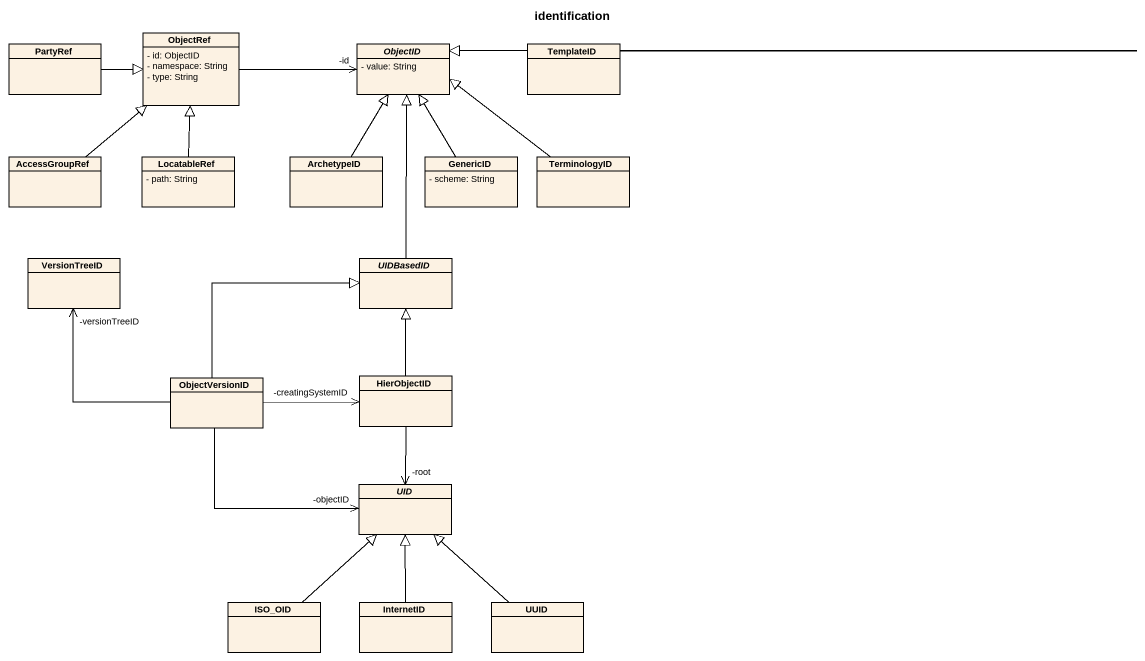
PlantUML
@startuml
title identification
hide circle
hide empty members
skinparam classAttributeIconSize 0
class PartyRef
class ObjectRef {
  - id: ObjectID
  - namespace: String
  - type: String
}
abstract class ObjectID {
  - value: String
}
class TemplateID
class AccessGroupRef
class LocatableRef {
  - path: String
}
class ArchetypeID
class GenericID {
  - scheme: String
}
class TerminologyID
class VersionTreeID
abstract class UIDBasedID
class ObjectVersionID
class HierObjectID
abstract class UID
class ISO_OID
class InternetID
class UUID
PartyRef -right-|> ObjectRef
ObjectRef -right-> "-id" ObjectID
TemplateID -left-|> ObjectID
AccessGroupRef -up-|> ObjectRef
LocatableRef -up-|> ObjectRef
ArchetypeID -up-|> ObjectID
GenericID -up-|> ObjectID
TerminologyID -up-|> ObjectID
UIDBasedID -up-|> ObjectID
ObjectVersionID -up-> "-versionTreeID" VersionTreeID
ObjectVersionID -up-|> UIDBasedID
ObjectVersionID -right-> "-creatingSystemID" HierObjectID
ObjectVersionID -right-> "-objectID" UID
HierObjectID -up-|> UIDBasedID
HierObjectID --> "-root" UID
ISO_OID -up-|> UID
InternetID -up-|> UID
UUID -up-|> UID
@enduml
